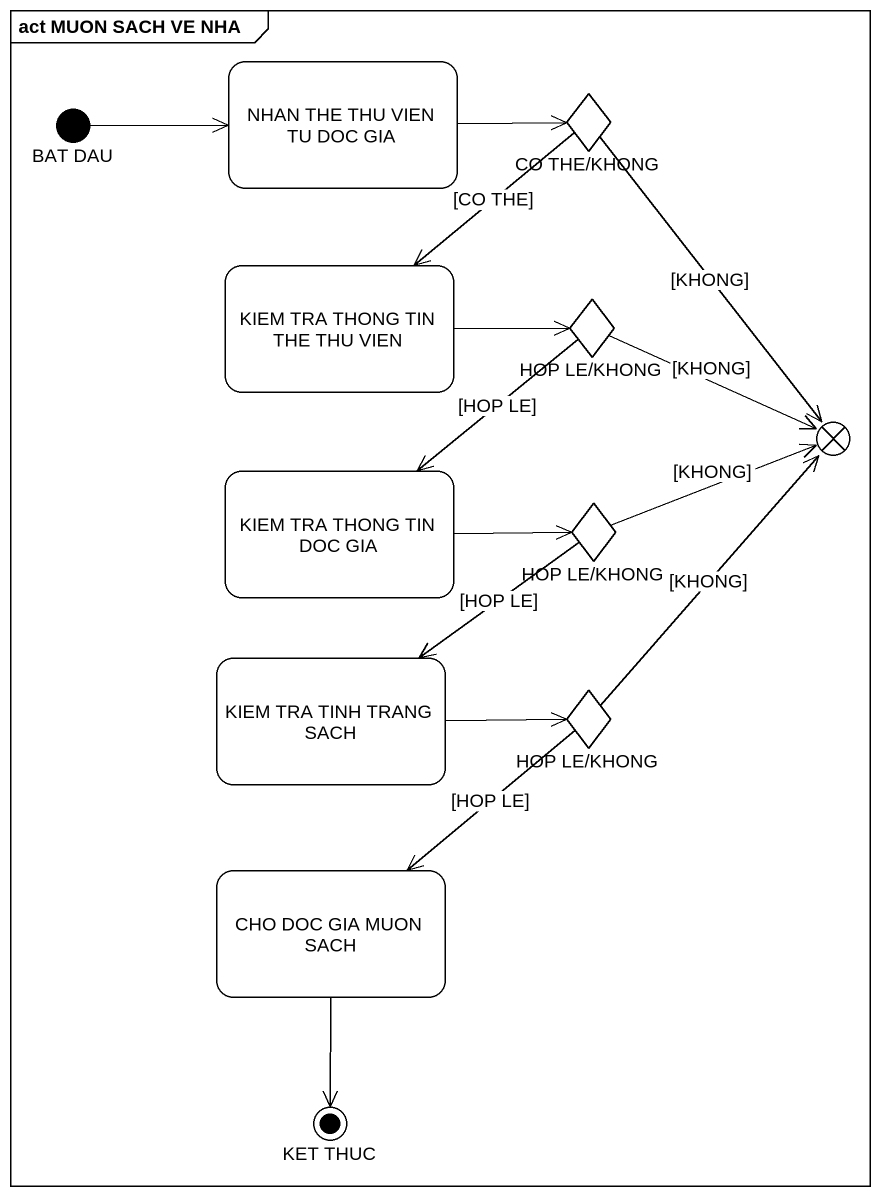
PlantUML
@startuml
mainframe act MUON SACH VE NHA
hide empty description
state "NHAN THE THU VIEN TU DOC GIA" as NHAN_THE_THU_VIEN_TU_DOC_GIA
state "CO THE/KHONG" as CO_THE_KHONG <<choice>>
state "BAT DAU" as BAT_DAU <<start>>
state "KIEM TRA THONG TIN THE THU VIEN" as KIEM_TRA_THONG_TIN_THE_THU
state "HOP LE/KHONG" as HOP_LE_KHONG <<choice>>
state "KIEM TRA THONG TIN DOC GIA" as KIEM_TRA_THONG_TIN_DOC_GIA
state flowfinal1 <<end>>
state "HOP LE/KHONG" as HOP_LE_KHONG_2 <<choice>>
state "KIEM TRA TINH TRANG SACH" as KIEM_TRA_TINH_TRANG_SACH
state "HOP LE/KHONG" as HOP_LE_KHONG_3 <<choice>>
state "CHO DOC GIA MUON SACH" as CHO_DOC_GIA_MUON_SACH
state "KET THUC" as KET_THUC <<end>>
NHAN_THE_THU_VIEN_TU_DOC_GIA -right-> CO_THE_KHONG
CO_THE_KHONG --> KIEM_TRA_THONG_TIN_THE_THU : [CO THE]
CO_THE_KHONG --> flowfinal1 : [KHONG]
BAT_DAU -right-> NHAN_THE_THU_VIEN_TU_DOC_GIA
KIEM_TRA_THONG_TIN_THE_THU -right-> HOP_LE_KHONG
HOP_LE_KHONG --> KIEM_TRA_THONG_TIN_DOC_GIA : [HOP LE]
HOP_LE_KHONG -right-> flowfinal1 : [KHONG]
KIEM_TRA_THONG_TIN_DOC_GIA -right-> HOP_LE_KHONG_2
HOP_LE_KHONG_2 -right-> flowfinal1 : [KHONG]
HOP_LE_KHONG_2 --> KIEM_TRA_TINH_TRANG_SACH : [HOP LE]
KIEM_TRA_TINH_TRANG_SACH -right-> HOP_LE_KHONG_3
HOP_LE_KHONG_3 -up-> flowfinal1 : [KHONG]
HOP_LE_KHONG_3 --> CHO_DOC_GIA_MUON_SACH : [HOP LE]
CHO_DOC_GIA_MUON_SACH --> KET_THUC
@enduml
